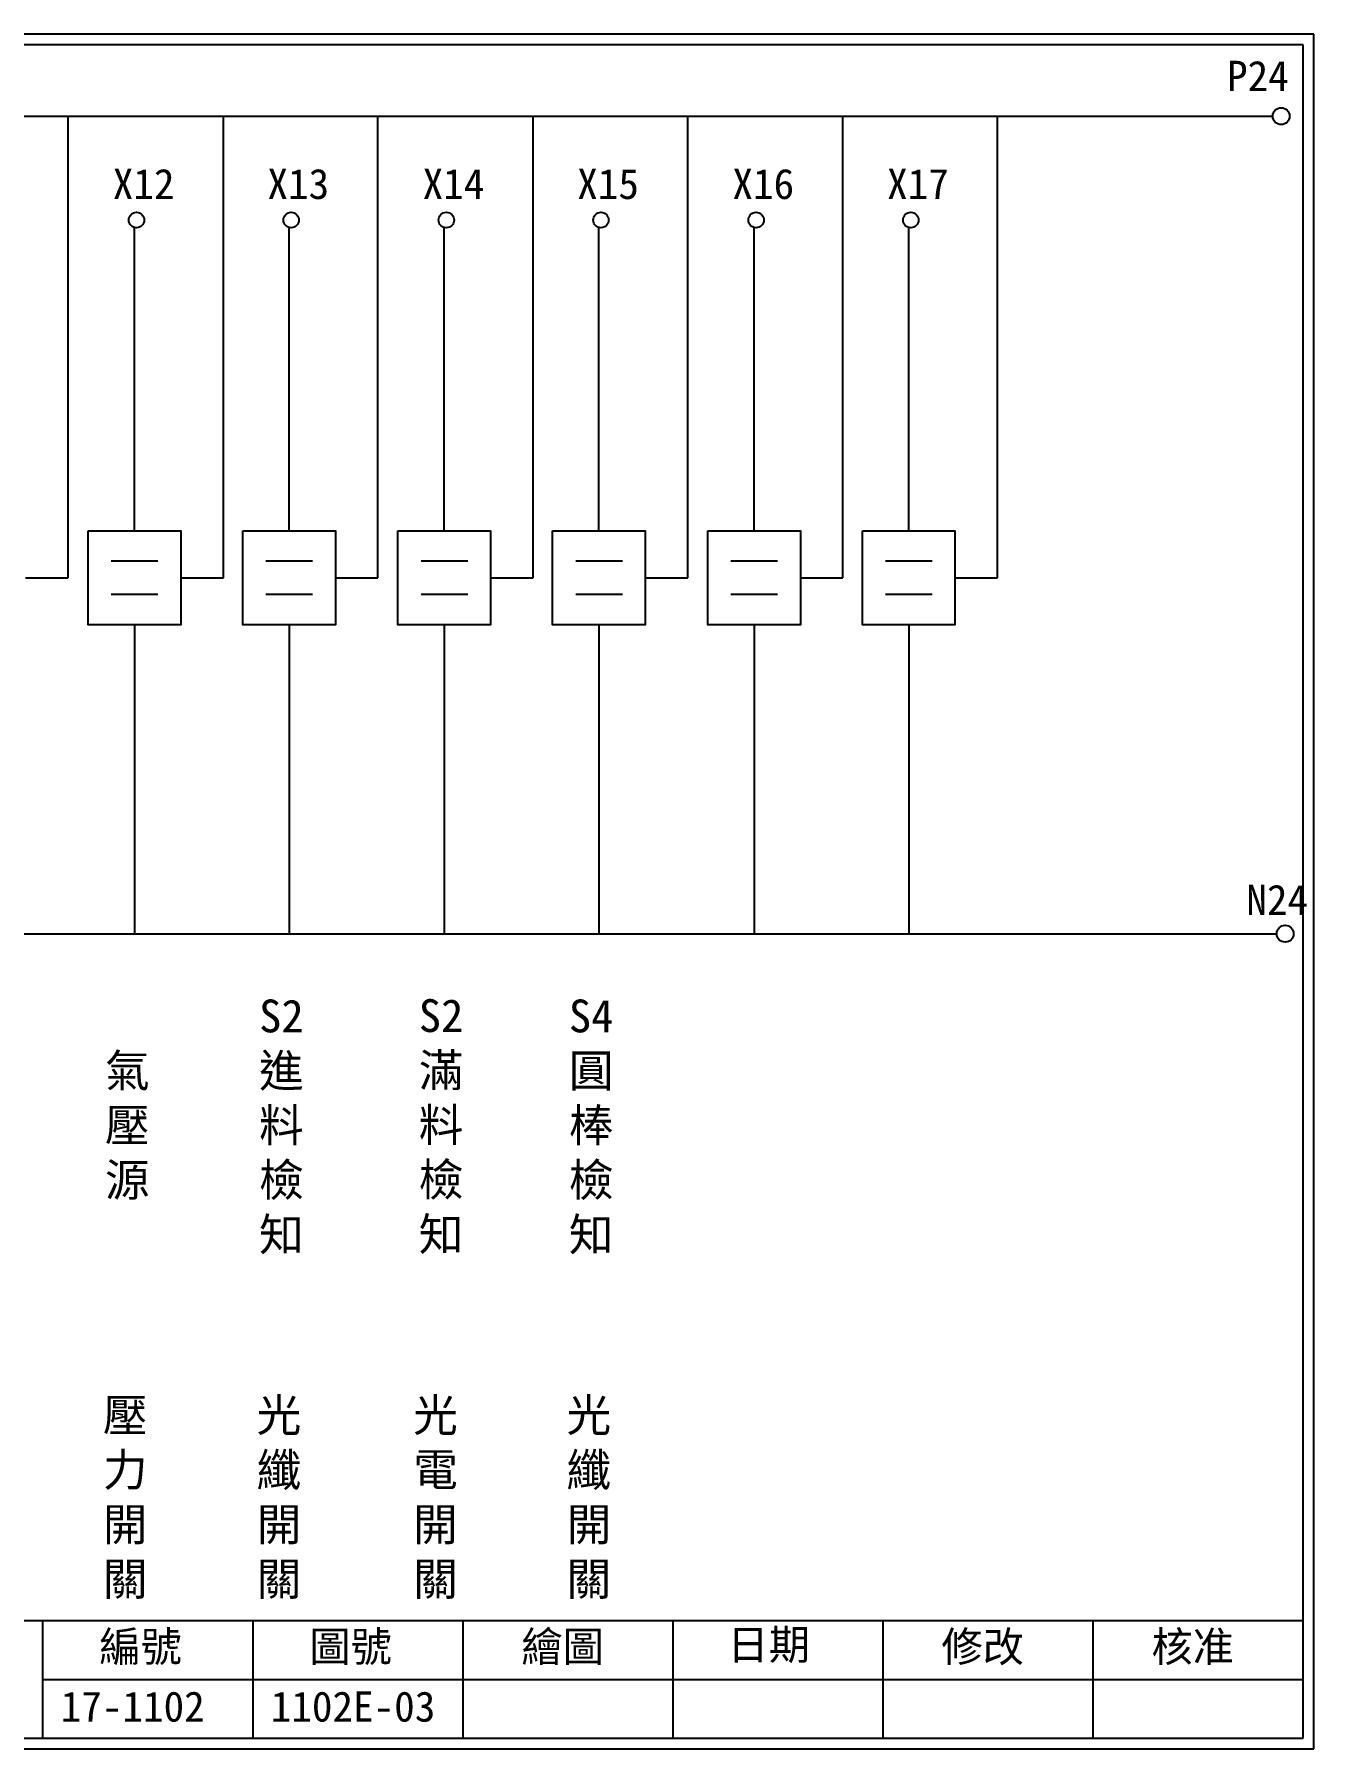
# Model space of a CAD drawing. Extents: x 325 to 612, y 3 to 207.
# Drawn here: x 460 to 612.3, y 3 to 207 of the extents above; entities that cross this region are included whole.
import ezdxf

# ---------------------------------------------------------------- set-up
doc = ezdxf.new("R2010")
doc.units = 0
doc.layers.get('0').update_dxf_attribs({"linetype": 'CONTINUOUS'})
doc.layers.add('圖框層', color=7, linetype='CONTINUOUS')
doc.layers.add('標尺寸層', color=3, linetype='CONTINUOUS')
doc.styles.add('CNS', font='romanc.shx', dxfattribs={"bigfont": 'chineset.shx'})
doc.styles.add('STSL', font='kaiu.ttf')

msp = doc.modelspace()

# ---------------------------------------------------------------- linework, layer by layer
for p, q in [((464.07, 142.31), (464.07, 197.22)), ((482.54, 142.31), (482.54, 197.22)), ((500.94, 142.31), (500.94, 197.22)), ((519.41, 142.31), (519.41, 197.22)), ((537.82, 142.31), (537.82, 197.22)), ((556.29, 142.31), (556.29, 197.22)), ((574.69, 142.31), (574.69, 197.22)), ((471.96, 147.89), (471.96, 183.91)), ((490.36, 147.89), (490.36, 183.91)), ((508.83, 147.89), (508.83, 183.91)), ((527.24, 147.89), (527.24, 183.91)), ((545.7, 147.89), (545.7, 183.91)), ((564.11, 147.89), (564.11, 183.91)), ((459, 142.31), (464.07, 142.31)), ((477.47, 142.31), (482.54, 142.31)), ((495.88, 142.31), (500.94, 142.31)), ((514.34, 142.31), (519.41, 142.31)), ((532.75, 142.31), (537.82, 142.31)), ((551.22, 142.31), (556.29, 142.31)), ((569.62, 142.31), (574.69, 142.31)), ((471.96, 136.73), (471.96, 99.96)), ((490.36, 136.73), (490.36, 99.96)), ((508.83, 136.73), (508.83, 99.96)), ((527.24, 136.73), (527.24, 99.96)), ((545.7, 136.73), (545.7, 99.96)), ((564.11, 136.73), (564.11, 99.96))]:
    msp.add_line(p, q)
for points in [[(466.44, 147.89), (477.47, 147.89), (477.47, 136.73), (466.44, 136.73)], [(484.85, 147.89), (495.88, 147.89), (495.88, 136.73), (484.85, 136.73)], [(503.32, 147.89), (514.34, 147.89), (514.34, 136.73), (503.32, 136.73)], [(521.72, 147.89), (532.75, 147.89), (532.75, 136.73), (521.72, 136.73)], [(540.19, 147.89), (551.22, 147.89), (551.22, 136.73), (540.19, 136.73)], [(558.6, 147.89), (569.62, 147.89), (569.62, 136.73), (558.6, 136.73)]]:
    msp.add_lwpolyline(points, close=True)
for centre in [(608.44, 197.22), (608.92, 99.96)]:
    msp.add_circle(centre, 1)
at = {"layer": '圖框層', "color": 7}
for p, q in [((612.32, 206.97), (325.32, 206.97)), ((612.32, 3), (612.32, 206.97)), ((611.07, 205.72), (326.57, 205.72)), ((611.07, 4.25), (611.07, 205.72)), ((326.57, 18.25), (611.07, 18.25)), ((461.07, 4.25), (461.07, 18.25)), ((486.07, 4.25), (486.07, 18.25)), ((511.07, 4.25), (511.07, 18.25)), ((536.07, 4.25), (536.07, 18.25)), ((561.07, 4.25), (561.07, 18.25)), ((586.07, 4.25), (586.07, 18.25)), ((461.07, 11.25), (611.07, 11.25)), ((326.57, 4.25), (611.07, 4.25)), ((325.32, 3), (612.32, 3))]:
    msp.add_line(p, q, dxfattribs=at)
at = {"layer": '標尺寸層', "color": 7}
for p, q in [((329.84, 197.22), (607.44, 197.22)), ((469.2, 144.34), (474.76, 144.34)), ((487.6, 144.34), (493.17, 144.34)), ((506.07, 144.34), (511.64, 144.34)), ((524.48, 144.34), (530.04, 144.34)), ((542.94, 144.34), (548.51, 144.34)), ((561.35, 144.34), (566.92, 144.34)), ((469.2, 140.37), (474.76, 140.37)), ((487.6, 140.37), (493.17, 140.37)), ((506.07, 140.37), (511.64, 140.37)), ((524.48, 140.37), (530.04, 140.37)), ((542.94, 140.37), (548.51, 140.37)), ((561.35, 140.37), (566.92, 140.37)), ((330.05, 99.96), (607.92, 99.96))]:
    msp.add_line(p, q, dxfattribs=at)
for centre in [(472.2, 184.87), (490.61, 184.87), (509.08, 184.87), (527.48, 184.87), (545.95, 184.87), (564.36, 184.87)]:
    msp.add_circle(centre, 0.92, dxfattribs=at)

# ---------------------------------------------------------------- texts
at = {"layer": '圖框層', "color": 4, "style": 'STSL'}
for s, p in [('P24', (602, 200.22)), ('X12', (469.38, 187.37)), ('X13', (487.79, 187.37)), ('X14', (506.26, 187.37)), ('X15', (524.66, 187.37)), ('X16', (543.13, 187.37)), ('X17', (561.54, 187.37)), ('N24', (604.3, 102.2)), ('編號', (467.78, 13.34)), ('圖號', (492.78, 13.34)), ('繪圖', (518.01, 13.34)), ('日期', (542.54, 13.59)), ('修改', (568.01, 13.34)), ('核准', (593.01, 13.34)), ('17-1102', (463.18, 6.22)), ('1102E-03', (488.18, 6.22))]:
    msp.add_text(s, height=3.6, dxfattribs=at).set_placement(p)
at = {"layer": '標尺寸層', "color": 7, "char_height": 3.9, "width": 4.9608, "attachment_point": 5, "style": 'CNS'}
for s, insert in [('{\\fDFKai-SB|b0|i0|c136|p65;S2進料檢知}', (489.45, 76.97)), ('{\\fDFKai-SB|b0|i0|c136|p65;S2滿料檢知}', (508.45, 77.01)), ('{\\fDFKai-SB|b0|i0|c136|p65;S4\\P圓棒檢知}', (526.32, 76.97)), ('{\\fDFKai-SB|b0|i0|c136|p65;氣壓源}', (471.11, 76.97)), ('{\\fDFKai-SB|b0|i0|c136|p65;壓力開關}', (470.86, 32.72)), ('{\\fDFKai-SB|b0|i0|c136|p65;光纖開關}', (489.17, 32.72)), ('{\\fDFKai-SB|b0|i0|c136|p65;光電開關}', (507.79, 32.72)), ('{\\fDFKai-SB|b0|i0|c136|p65;光纖開關}', (526.05, 32.72))]:
    msp.add_mtext(s, dxfattribs=dict(at, insert=insert))

doc.saveas('drawing.dxf')
